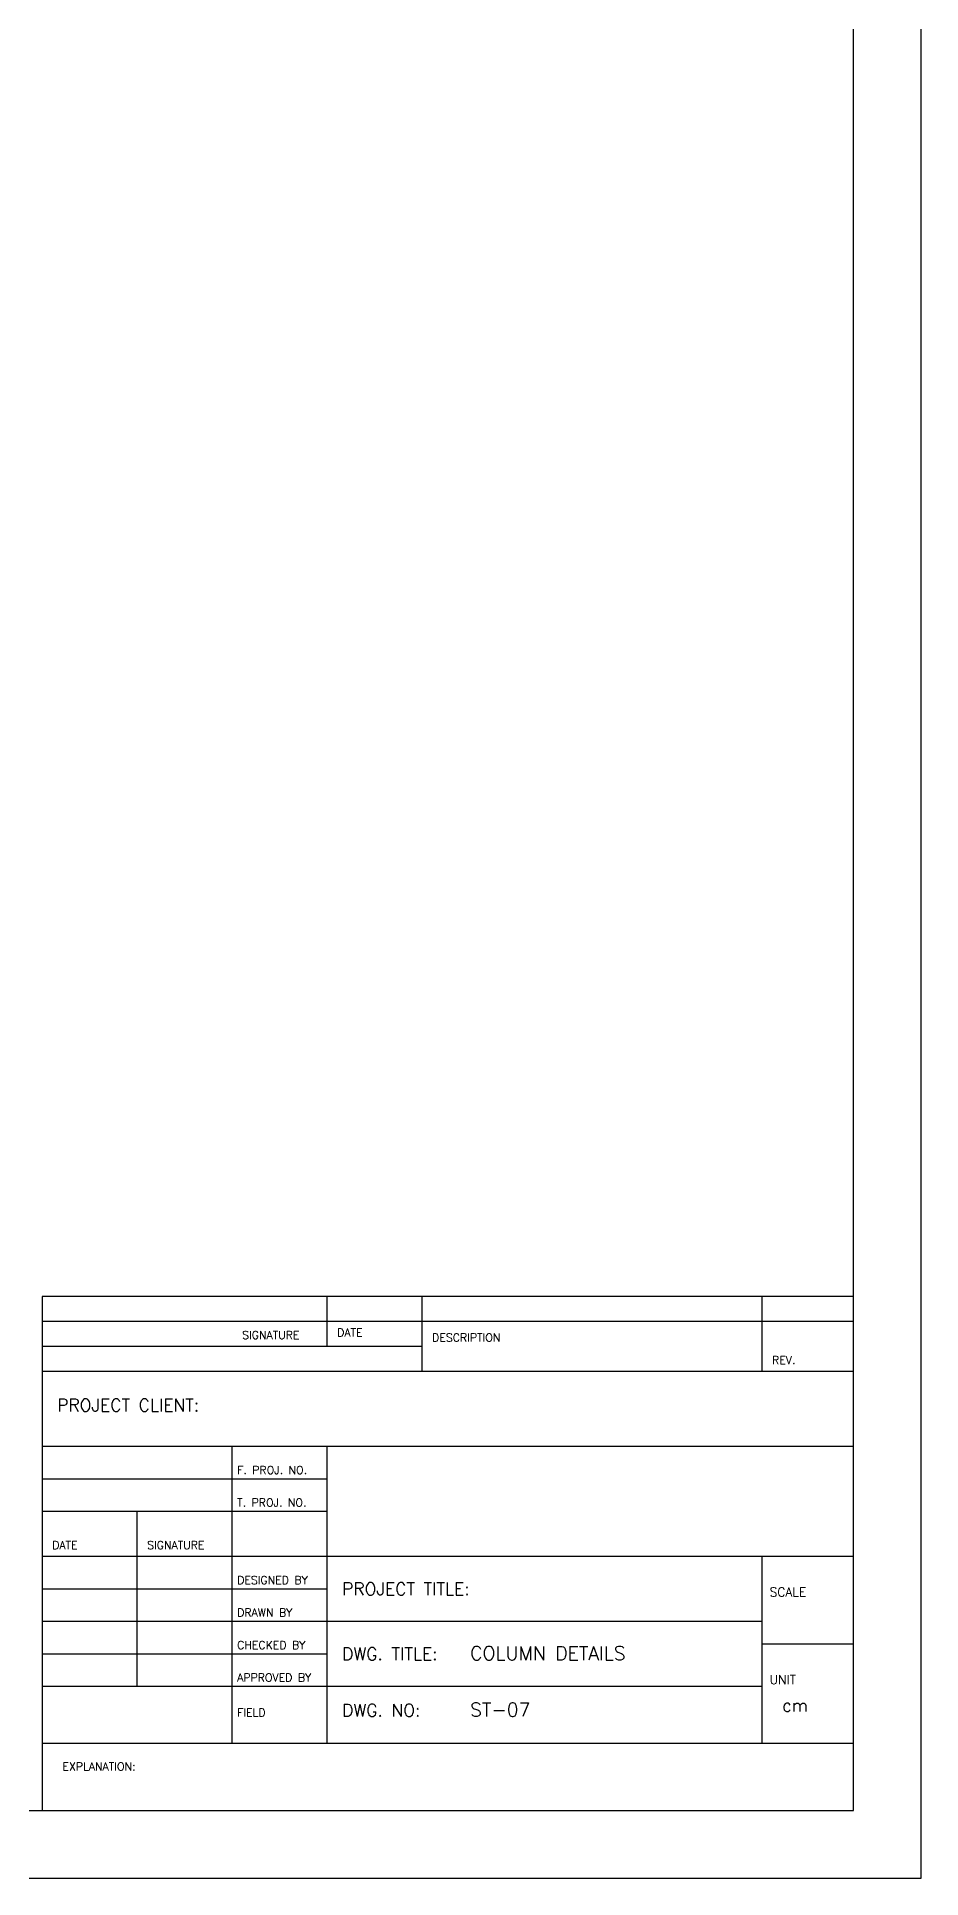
# Model space of a CAD drawing. Header units: inches. Extents: x 460503 to 460688, y 47570 to 48852.
# Drawn here: x 460571.64 to 460590.15, y 48435.49 to 48474.02 of the extents above; entities that cross this region are included whole.
import ezdxf

# ---------------------------------------------------------------- set-up
doc = ezdxf.new("R2010")
doc.units = ezdxf.units.IN
doc.header["$MEASUREMENT"] = 0
for name, color, linetype in [('1', 1, 'Continuous'), ('DIM', 8, 'Continuous'), ('E10', 3, 'Continuous'), ('lateral brace', 5, 'Continuous'), ('Layer4', 118, 'Continuous')]:
    doc.layers.add(name, color=color, linetype=linetype)
doc.styles.add('E100', font='SIMPLEX.shx', dxfattribs={"width": 0.7})
doc.styles.add('ROMANS', font='ROMANS', dxfattribs={"width": 0.8})

msp = doc.modelspace()

# ---------------------------------------------------------------- linework, layer by layer
at = {"layer": '1'}
for p, q in [((460571.74860333, 48447.66092599), (460571.74860333, 48436.90580848)), ((460571.74860333, 48447.66092599), (460571.74860333, 48438.31839203)), ((460588.72955203, 48447.66092599), (460571.74860333, 48447.66092599)), ((460577.71284497, 48446.61456781), (460577.71284497, 48447.66092599)), ((460579.70092552, 48446.09138872), (460579.70092552, 48447.66092599)), ((460586.81616116, 48446.09138872), (460586.81616116, 48447.66092599)), ((460588.72955203, 48447.1377469), (460571.74860333, 48447.1377469)), ((460579.70092552, 48446.61456781), (460571.74860333, 48446.61456781)), ((460588.72955203, 48446.09138872), (460571.74860333, 48446.09138872)), ((460588.72955203, 48444.52185145), (460571.74860333, 48444.52185145)), ((460575.72476443, 48438.31839203), (460575.72476443, 48444.52185145)), ((460577.71284497, 48438.31839203), (460577.71284497, 48444.52185145)), ((460577.71284497, 48443.84171863), (460571.74860333, 48443.84171863)), ((460577.71284497, 48443.16158581), (460571.74860333, 48443.16158581)), ((460573.73668388, 48439.49933217), (460573.73668388, 48443.16158581)), ((460577.71284497, 48442.21986344), (460571.74860333, 48442.21986344)), ((460588.72955203, 48442.21986344), (460577.71284497, 48442.21986344)), ((460586.81616116, 48438.31839203), (460586.81616116, 48442.21986344)), ((460577.71284497, 48441.53973063), (460571.74860333, 48441.53973063)), ((460586.81616116, 48440.85959781), (460571.74860333, 48440.85959781)), ((460577.71284497, 48440.17946499), (460571.74860333, 48440.17946499)), ((460588.72955203, 48440.38873662), (460586.81616116, 48440.38873662)), ((460577.71284497, 48439.49933217), (460571.74860333, 48439.49933217)), ((460586.81616116, 48439.49933217), (460577.71284497, 48439.49933217)), ((460571.74860333, 48438.31839203), (460588.72955203, 48438.31839203))]:
    msp.add_line(p, q, dxfattribs=at)
msp.add_lwpolyline([(460507.46120186, 48436.90580848), (460588.72955203, 48436.90580848), (460588.72955203, 48493.53880511), (460507.46120186, 48493.53880511)], close=True, dxfattribs=at)
at = {"layer": 'DIM'}
msp.add_lwpolyline([(460506.04537694, 48435.48998357), (460590.14537694, 48435.48998357), (460590.14537694, 48494.95463003), (460506.04537694, 48494.95463003)], close=True, dxfattribs=at)
at = {"layer": 'lateral brace'}
msp.add_lwpolyline([(460506.04537694, 48435.48998357), (460590.14537694, 48435.48998357), (460590.14537694, 48494.95463003), (460506.04537694, 48494.95463003)], close=True, dxfattribs=at)
at = {"layer": 'Layer4'}
msp.add_lwpolyline([(460590.14537694, 48494.95463003), (460506.04537694, 48494.95463003), (460506.04537694, 48435.48998357), (460590.14537694, 48435.48998357)], close=True, dxfattribs=at)

# ---------------------------------------------------------------- texts
at = {"layer": '1', "style": 'ROMANS'}
for s, height, p in [('DATE', 0.167417309, (460577.92211661, 48446.82383945)), ('SIGNATURE', 0.167417309, (460575.93403606, 48446.77152154)), ('DESCRIPTION', 0.1674173092, (460579.91019716, 48446.71920363)), ('REV.', 0.167417309, (460587.0254328, 48446.24834245)), ('PROJECT CLIENT:', 0.2615895456, (460572.06251079, 48445.25704002)), ('F. PROJ. NO.', 0.1674173092, (460575.82940024, 48443.94635444)), ('T. PROJ. NO.', 0.1674173092, (460575.82940024, 48443.26622163)), ('DATE', 0.167417309, (460571.95787497, 48442.37681717)), ('SIGNATURE', 0.167417309, (460573.94595552, 48442.37681717)), ('DESIGNED BY', 0.1674173092, (460575.82940024, 48441.64436644)), ('PROJECT TITLE:', 0.2615895456, (460578.02675243, 48441.41272304)), ('SCALE', 0.188344473, (460586.97311489, 48441.3827769)), ('DRAWN BY', 0.167417309, (460575.82940024, 48440.96423363)), ('CHECKED BY', 0.167417309, (460575.82940024, 48440.28410081)), ('DWG. TITLE:', 0.2615895456, (460578.02675243, 48440.0524574)), ('APPROVED BY', 0.1674173092, (460575.82940024, 48439.60396799)), ('UNIT', 0.188344473, (460586.97311489, 48439.55165008)), ('FIELD', 0.167417309, (460575.82940024, 48438.87151726)), ('DWG. NO:', 0.261589546, (460578.02675243, 48438.87151726)), ('cm', 0.261589546, (460587.23470443, 48438.97615308)), ('EXPLANATION:', 0.1674173092, (460572.17270318, 48437.74277819))]:
    msp.add_text(s, height=height, dxfattribs=at).set_placement(p)
at = {"layer": 'E10', "color": 3, "style": 'E100'}
for s, p in [('COLUMN DETAILS', (460580.70460128, 48440.0524574)), ('ST-07', (460580.70460128, 48438.87151726))]:
    msp.add_text(s, height=0.28865, dxfattribs=at).set_placement(p)

doc.saveas('drawing.dxf')
